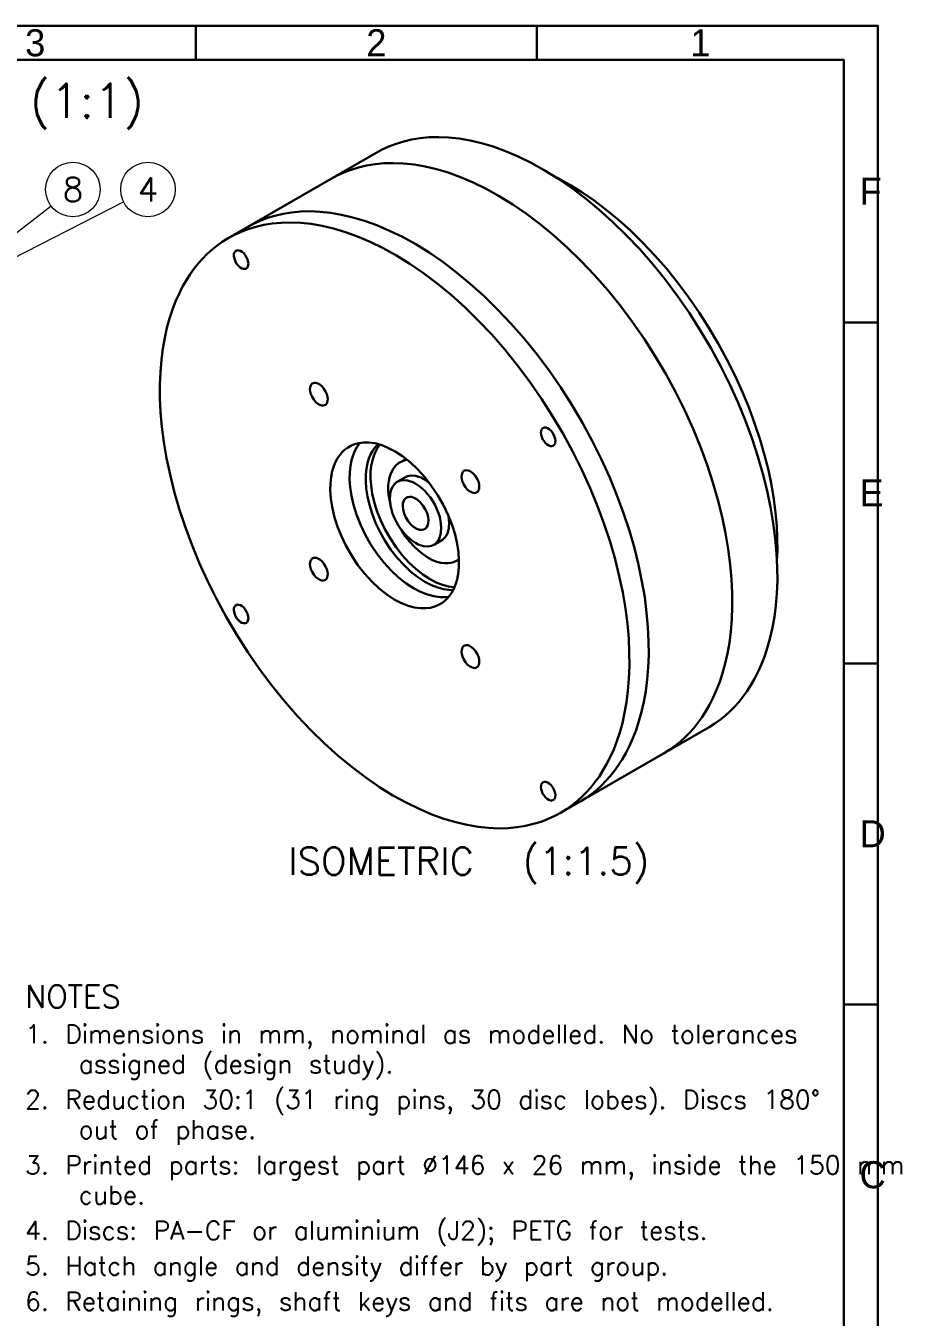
# Model space of a CAD drawing. Header units: millimetres. Extents: x 15 to 418, y 5 to 292.
# Drawn here: x 290.1 to 418.4, y 102.6 to 292 of the extents above; entities that cross this region are included whole.
import ezdxf
from ezdxf.enums import TextEntityAlignment as Align

# ---------------------------------------------------------------- set-up
doc = ezdxf.new("R2010")
doc.units = ezdxf.units.MM
for name, color, linetype, lineweight in [('DIM', 7, 'Continuous', 18), ('FORMAT', 7, 'Continuous', 30), ('NOTES', 7, 'Continuous', 18), ('VISIBLE', 7, 'Continuous', 30)]:
    doc.layers.add(name, color=color, linetype=linetype, lineweight=lineweight)
doc.styles.add('SLDTEXTSTYLE0', font='txt.shx')

msp = doc.modelspace()

# ---------------------------------------------------------------- linework, layer by layer
at = {"layer": 'DIM'}
for p, q in [((293.83, 265.56), (254.5, 235.25)), ((304.44, 266.18), (267, 247))]:
    msp.add_line(p, q, dxfattribs=at)
for centre in [(297, 268), (308, 268)]:
    msp.add_circle(centre, 4, dxfattribs=at)
at = {"layer": 'FORMAT'}
for p, q in [((315, 287), (315, 292)), ((365, 287), (365, 292)), ((410, 248.5), (415, 248.5)), ((410, 198.5), (415, 198.5)), ((410, 148.5), (415, 148.5))]:
    msp.add_line(p, q, dxfattribs=at)
for points in [[(15, 5), (415, 5), (415, 292), (15, 292)], [(20, 10), (410, 10), (410, 287), (20, 287)]]:
    msp.add_lwpolyline(points, close=True, dxfattribs=at)
at = {"layer": 'VISIBLE'}
for p, q in [((343.32, 274.31), (344.37, 274.71)), ((344.37, 274.71), (345.48, 275.05)), ((345.48, 275.05), (346.65, 275.32)), ((346.65, 275.32), (347.9, 275.53)), ((347.9, 275.53), (349.22, 275.65)), ((349.22, 275.65), (350.61, 275.69)), ((350.61, 275.69), (352.07, 275.63)), ((352.07, 275.63), (353.6, 275.46)), ((353.6, 275.46), (355.21, 275.19)), ((355.21, 275.19), (356.88, 274.8)), ((356.88, 274.8), (358.61, 274.28)), ((319.75, 260.84), (341.43, 273.36)), ((341.43, 273.36), (342.35, 273.86)), ((342.35, 273.86), (343.32, 274.31)), ((358.61, 274.28), (360.4, 273.64)), ((360.4, 273.64), (362.25, 272.85)), ((362.25, 272.85), (364.15, 271.92)), ((336.72, 270.5), (337.77, 270.9)), ((337.77, 270.9), (338.88, 271.24)), ((338.88, 271.24), (340.05, 271.51)), ((340.05, 271.51), (341.3, 271.72)), ((341.3, 271.72), (342.62, 271.84)), ((342.62, 271.84), (344.01, 271.88)), ((344.01, 271.88), (345.47, 271.82)), ((345.47, 271.82), (347, 271.65)), ((347, 271.65), (348.61, 271.38)), ((348.61, 271.38), (350.28, 270.99)), ((350.28, 270.99), (352.01, 270.47)), ((364.15, 271.92), (366.09, 270.85)), ((366.09, 270.85), (368.07, 269.63)), ((334.83, 269.55), (335.75, 270.05)), ((335.75, 270.05), (336.72, 270.5)), ((352.01, 270.47), (353.81, 269.83)), ((353.81, 269.83), (355.65, 269.04)), ((355.65, 269.04), (357.55, 268.11)), ((367.78, 269.8), (368.11, 269.64)), ((368.07, 269.63), (370.07, 268.25)), ((368.11, 269.64), (369.84, 268.69)), ((357.55, 268.11), (359.49, 267.04)), ((359.49, 267.04), (361.47, 265.82)), ((369.84, 268.69), (371.6, 267.6)), ((370.07, 268.25), (372.08, 266.73)), ((371.6, 267.6), (373.38, 266.38)), ((361.47, 265.82), (363.47, 264.44)), ((372.08, 266.73), (374.1, 265.07)), ((373.38, 266.38), (375.17, 265.02)), ((323.49, 262.97), (324.47, 263.42)), ((324.47, 263.42), (325.51, 263.82)), ((325.51, 263.82), (326.62, 264.16)), ((326.62, 264.16), (327.8, 264.44)), ((327.8, 264.44), (329.05, 264.64)), ((329.05, 264.64), (330.36, 264.76)), ((330.36, 264.76), (331.75, 264.8)), ((331.75, 264.8), (333.22, 264.74)), ((333.22, 264.74), (334.75, 264.58)), ((334.75, 264.58), (336.35, 264.3)), ((336.35, 264.3), (338.02, 263.91)), ((338.02, 263.91), (339.75, 263.4)), ((339.75, 263.4), (341.55, 262.75)), ((363.47, 264.44), (365.48, 262.92)), ((374.1, 265.07), (376.11, 263.25)), ((375.17, 265.02), (376.97, 263.54)), ((376.11, 263.25), (378.11, 261.31)), ((376.97, 263.54), (378.76, 261.93)), ((319.75, 260.84), (320.66, 261.34)), ((320.66, 261.34), (321.64, 261.79)), ((321.64, 261.79), (322.68, 262.19)), ((322.57, 262.47), (323.49, 262.97)), ((322.68, 262.19), (323.79, 262.53)), ((323.79, 262.53), (324.97, 262.8)), ((324.97, 262.8), (326.22, 263.01)), ((326.22, 263.01), (327.53, 263.13)), ((327.53, 263.13), (328.93, 263.17)), ((328.93, 263.17), (330.39, 263.11)), ((330.39, 263.11), (331.92, 262.94)), ((331.92, 262.94), (333.52, 262.67)), ((333.52, 262.67), (335.19, 262.28)), ((335.19, 262.28), (336.93, 261.76)), ((336.93, 261.76), (338.72, 261.12)), ((341.55, 262.75), (343.4, 261.96)), ((343.4, 261.96), (345.3, 261.04)), ((365.48, 262.92), (367.5, 261.25)), ((378.76, 261.93), (380.53, 260.19)), ((317.35, 259.13), (318.09, 259.73)), ((318.09, 259.73), (318.89, 260.3)), ((318.89, 260.3), (319.75, 260.84)), ((338.72, 261.12), (340.57, 260.33)), ((340.57, 260.33), (342.47, 259.4)), ((345.3, 261.04), (347.24, 259.96)), ((347.24, 259.96), (349.21, 258.74)), ((367.5, 261.25), (369.51, 259.44)), ((369.51, 259.44), (371.51, 257.5)), ((378.11, 261.31), (380.07, 259.23)), ((380.53, 260.19), (382.28, 258.34)), ((315.4, 257.17), (316.01, 257.85)), ((316.01, 257.85), (316.65, 258.5)), ((316.65, 258.5), (317.35, 259.13)), ((320.6, 258.29), (320.61, 258.51)), ((320.6, 258.29), (320.63, 258.02)), ((320.61, 258.51), (320.65, 258.69)), ((320.63, 258.02), (320.71, 257.71)), ((320.65, 258.69), (320.72, 258.82)), ((320.71, 257.71), (320.85, 257.38)), ((320.72, 258.82), (320.79, 258.92)), ((320.79, 258.92), (321.03, 259.06)), ((320.79, 258.92), (320.88, 258.99)), ((320.88, 258.99), (321, 259.05)), ((321, 259.05), (321.14, 259.08)), ((321.14, 259.08), (321.33, 259.07)), ((321.33, 259.07), (321.55, 258.99)), ((321.55, 258.99), (321.79, 258.85)), ((321.79, 258.85), (322.03, 258.64)), ((322.03, 258.64), (322.27, 258.36)), ((322.27, 258.36), (322.46, 258.04)), ((322.46, 258.04), (322.6, 257.72)), ((322.6, 257.72), (322.69, 257.41)), ((342.47, 259.4), (344.41, 258.33)), ((344.41, 258.33), (346.38, 257.11)), ((349.21, 258.74), (351.21, 257.37)), ((380.07, 259.23), (381.98, 257.03)), ((382.28, 258.34), (383.99, 256.39)), ((314.2, 255.6), (314.79, 256.42)), ((314.79, 256.42), (315.4, 257.17)), ((320.85, 257.38), (321.05, 257.06)), ((321.05, 257.06), (321.28, 256.79)), ((321.28, 256.79), (321.53, 256.57)), ((321.53, 256.57), (321.77, 256.43)), ((321.77, 256.43), (321.99, 256.36)), ((321.99, 256.36), (322.17, 256.34)), ((322.17, 256.34), (322.32, 256.37)), ((322.32, 256.37), (322.44, 256.43)), ((322.44, 256.43), (322.52, 256.51)), ((322.52, 256.51), (322.6, 256.6)), ((322.6, 256.6), (322.66, 256.74)), ((322.66, 256.74), (322.7, 256.91)), ((322.69, 257.41), (322.72, 257.14)), ((322.7, 256.91), (322.72, 257.14)), ((346.38, 257.11), (348.38, 255.74)), ((348.38, 255.74), (350.4, 254.21)), ((351.21, 257.37), (353.23, 255.85)), ((353.23, 255.85), (355.25, 254.18)), ((371.51, 257.5), (373.47, 255.42)), ((381.98, 257.03), (383.85, 254.73)), ((383.99, 256.39), (385.64, 254.33)), ((313.08, 253.75), (313.63, 254.71)), ((313.63, 254.71), (314.2, 255.6)), ((350.4, 254.21), (352.42, 252.55)), ((355.25, 254.18), (357.26, 252.37)), ((373.47, 255.42), (375.38, 253.22)), ((383.85, 254.73), (385.64, 252.33)), ((385.64, 254.33), (387.24, 252.2)), ((312.06, 251.59), (312.56, 252.71)), ((312.56, 252.71), (313.08, 253.75)), ((352.42, 252.55), (354.43, 250.73)), ((357.26, 252.37), (359.25, 250.42)), ((375.38, 253.22), (377.25, 250.92)), ((385.64, 252.33), (387.36, 249.84)), ((387.24, 252.2), (388.77, 249.98)), ((311.17, 249.1), (311.59, 250.39)), ((311.59, 250.39), (312.06, 251.59)), ((354.43, 250.73), (356.42, 248.79)), ((359.25, 250.42), (361.21, 248.34)), ((377.25, 250.92), (379.04, 248.52)), ((388.77, 249.98), (390.23, 247.71)), ((310.79, 247.72), (311.17, 249.1)), ((356.42, 248.79), (358.38, 246.71)), ((361.21, 248.34), (363.13, 246.15)), ((379.04, 248.52), (380.76, 246.03)), ((387.36, 249.84), (388.99, 247.29)), ((310.18, 244.67), (310.46, 246.24)), ((310.46, 246.24), (310.79, 247.72)), ((358.38, 246.71), (360.3, 244.51)), ((388.99, 247.29), (390.53, 244.69)), ((390.23, 247.71), (391.59, 245.4)), ((309.97, 243), (310.18, 244.67)), ((360.3, 244.51), (362.16, 242.21)), ((363.13, 246.15), (364.99, 243.84)), ((380.76, 246.03), (382.39, 243.48)), ((390.53, 244.69), (391.96, 242.05)), ((391.59, 245.4), (392.87, 243.05)), ((309.82, 241.23), (309.97, 243)), ((364.99, 243.84), (366.79, 241.44)), ((382.39, 243.48), (383.93, 240.88)), ((392.87, 243.05), (394.05, 240.68)), ((309.75, 239.36), (309.82, 241.23)), ((362.16, 242.21), (363.96, 239.81)), ((366.79, 241.44), (368.51, 238.96)), ((383.93, 240.88), (385.36, 238.24)), ((391.96, 242.05), (393.28, 239.39)), ((394.05, 240.68), (395.12, 238.3)), ((309.75, 239.36), (309.76, 237.39)), ((331.75, 238.69), (331.77, 238.96)), ((331.75, 238.69), (331.79, 238.36)), ((331.77, 238.96), (331.82, 239.18)), ((331.82, 239.18), (331.9, 239.34)), ((331.9, 239.34), (331.99, 239.46)), ((331.99, 239.46), (332.09, 239.55)), ((332.09, 239.55), (332.24, 239.62)), ((332.24, 239.62), (332.42, 239.66)), ((332.42, 239.66), (332.65, 239.64)), ((332.65, 239.64), (332.91, 239.55)), ((332.91, 239.55), (333.2, 239.38)), ((333.2, 239.38), (333.51, 239.12)), ((333.51, 239.12), (333.79, 238.78)), ((333.79, 238.78), (334.03, 238.39)), ((363.96, 239.81), (365.68, 237.32)), ((368.51, 238.96), (370.14, 236.41)), ((393.28, 239.39), (394.49, 236.73)), ((309.76, 237.39), (309.86, 235.33)), ((331.79, 238.36), (331.89, 237.98)), ((331.89, 237.98), (332.06, 237.58)), ((332.06, 237.58), (332.3, 237.19)), ((332.3, 237.19), (332.58, 236.85)), ((332.58, 236.85), (332.89, 236.59)), ((334.03, 238.39), (334.2, 237.99)), ((334.2, 237.99), (334.31, 237.61)), ((334.2, 236.63), (334.27, 236.79)), ((334.27, 236.79), (334.33, 237.01)), ((334.31, 237.61), (334.34, 237.28)), ((334.33, 237.01), (334.34, 237.28)), ((365.68, 237.32), (367.31, 234.77)), ((385.36, 238.24), (386.69, 235.58)), ((394.49, 236.73), (395.59, 234.07)), ((395.12, 238.3), (396.1, 235.94)), ((309.86, 235.33), (310.05, 233.17)), ((332.89, 236.59), (333.18, 236.42)), ((333.18, 236.42), (333.45, 236.33)), ((333.45, 236.33), (333.67, 236.31)), ((333.67, 236.31), (333.86, 236.35)), ((333.86, 236.35), (334, 236.42)), ((334, 236.42), (334.11, 236.51)), ((334.11, 236.51), (334.2, 236.63)), ((370.14, 236.41), (371.67, 233.8)), ((386.69, 235.58), (387.89, 232.92)), ((396.1, 235.94), (396.96, 233.6)), ((310.05, 233.17), (310.34, 230.92)), ((365.72, 232.84), (365.79, 232.94)), ((365.79, 232.94), (365.88, 233.01)), ((365.88, 233.01), (366, 233.07)), ((366, 233.07), (366.14, 233.1)), ((366.14, 233.1), (366.33, 233.08)), ((366.33, 233.08), (366.55, 233.01)), ((366.55, 233.01), (366.79, 232.87)), ((367.31, 234.77), (368.84, 232.17)), ((371.67, 233.8), (373.11, 231.16)), ((395.59, 234.07), (396.56, 231.44)), ((396.96, 233.6), (397.72, 231.29)), ((365.6, 232.31), (365.61, 232.53)), ((365.6, 232.31), (365.63, 232.03)), ((365.61, 232.53), (365.65, 232.71)), ((365.63, 232.03), (365.71, 231.73)), ((365.65, 232.71), (365.72, 232.84)), ((365.71, 231.73), (365.85, 231.4)), ((365.85, 231.4), (366.05, 231.08)), ((366.05, 231.08), (366.28, 230.8)), ((366.79, 232.87), (367.03, 232.66)), ((367.03, 232.66), (367.27, 232.38)), ((367.27, 232.38), (367.46, 232.06)), ((367.46, 232.06), (367.6, 231.74)), ((367.6, 231.74), (367.69, 231.43)), ((367.69, 231.43), (367.72, 231.16)), ((367.7, 230.93), (367.72, 231.16)), ((368.84, 232.17), (370.28, 229.53)), ((373.11, 231.16), (374.43, 228.5)), ((387.89, 232.92), (388.99, 230.26)), ((396.56, 231.44), (397.41, 228.85)), ((397.72, 231.29), (398.38, 229.03)), ((310.34, 230.92), (310.73, 228.59)), ((336.11, 229.06), (336.45, 229.46)), ((336.45, 229.46), (336.81, 229.81)), ((336.81, 229.81), (337.23, 230.13)), ((337.23, 230.13), (337.72, 230.41)), ((337.72, 230.41), (338.27, 230.64)), ((338.06, 229.04), (338.33, 229.68)), ((338.27, 230.64), (338.9, 230.81)), ((338.33, 229.68), (338.62, 230.23)), ((338.62, 230.23), (338.94, 230.7)), ((338.9, 230.81), (339.6, 230.9)), ((338.94, 230.7), (339.06, 230.83)), ((339.6, 230.9), (340.38, 230.9)), ((340.38, 230.9), (341.24, 230.78)), ((340.63, 229.12), (340.9, 229.63)), ((340.9, 229.63), (341.19, 230.06)), ((341.09, 228.94), (341.33, 229.53)), ((341.19, 230.06), (341.5, 230.42)), ((341.24, 230.78), (342.18, 230.53)), ((341.33, 229.53), (341.61, 230.03)), ((341.5, 230.42), (341.74, 230.64)), ((341.61, 230.03), (341.9, 230.47)), ((341.9, 230.47), (342, 230.58)), ((342.18, 230.53), (343.17, 230.13)), ((343.17, 230.13), (344.23, 229.59)), ((344.23, 229.59), (345.31, 228.88)), ((366.28, 230.8), (366.53, 230.59)), ((366.53, 230.59), (366.77, 230.45)), ((366.77, 230.45), (366.99, 230.38)), ((366.99, 230.38), (367.17, 230.36)), ((367.17, 230.36), (367.32, 230.39)), ((367.32, 230.39), (367.44, 230.45)), ((367.44, 230.45), (367.52, 230.53)), ((367.52, 230.53), (367.6, 230.62)), ((367.6, 230.62), (367.66, 230.76)), ((367.66, 230.76), (367.7, 230.93)), ((370.28, 229.53), (371.6, 226.87)), ((388.99, 230.26), (389.96, 227.63)), ((310.73, 228.59), (311.24, 226.18)), ((335.01, 226.68), (335.24, 227.41)), ((335.24, 227.41), (335.5, 228.05)), ((335.5, 228.05), (335.79, 228.6)), ((335.79, 228.6), (336.11, 229.06)), ((337.58, 226.53), (337.68, 227.48)), ((337.68, 227.48), (337.84, 228.31)), ((337.84, 228.31), (338.06, 229.04)), ((340.02, 227.08), (340.18, 227.85)), ((340.18, 227.85), (340.38, 228.53)), ((340.38, 228.53), (340.63, 229.12)), ((340.64, 226.62), (340.73, 227.49)), ((340.73, 227.49), (340.89, 228.26)), ((340.89, 228.26), (341.09, 228.94)), ((343.88, 226.94), (344.29, 227.48)), ((344.29, 227.48), (344.78, 227.9)), ((344.78, 227.9), (345.43, 228.22)), ((344.78, 227.9), (345.02, 228.03)), ((345.02, 228.03), (345.67, 228.36)), ((345.31, 228.88), (346.42, 228)), ((345.43, 228.22), (345.82, 228.33)), ((345.67, 228.36), (345.89, 228.42)), ((345.82, 228.33), (345.98, 228.35)), ((346.42, 228), (347.52, 226.97)), ((374.43, 228.5), (375.64, 225.84)), ((389.96, 227.63), (390.81, 225.04)), ((397.41, 228.85), (398.14, 226.31)), ((398.38, 229.03), (398.93, 226.82)), ((311.24, 226.18), (311.85, 223.69)), ((334.75, 224.9), (334.85, 225.84)), ((334.85, 225.84), (335.01, 226.68)), ((337.56, 225.48), (337.58, 226.53)), ((337.56, 225.48), (337.64, 224.33)), ((339.92, 225.24), (339.93, 226.21)), ((339.93, 226.21), (340.02, 227.08)), ((340.63, 225.64), (340.64, 226.62)), ((340.63, 225.64), (340.7, 224.57)), ((343.29, 225.22), (343.39, 225.74)), ((343.39, 225.74), (343.53, 226.2)), ((343.53, 226.2), (343.88, 226.94)), ((344.45, 225.06), (345.63, 225.74)), ((344.87, 225.27), (345.4, 225.37)), ((345.4, 225.37), (346.06, 225.32)), ((345.63, 225.74), (346.05, 225.95)), ((346.05, 225.95), (346.58, 226.05)), ((346.58, 226.05), (347.23, 226)), ((347.23, 226), (348.01, 225.75)), ((347.52, 226.97), (348.58, 225.8)), ((348.01, 225.75), (348.43, 225.53)), ((348.43, 225.53), (348.86, 225.24)), ((348.58, 225.8), (349.58, 224.51)), ((353.97, 225.86), (353.99, 226.13)), ((353.97, 225.86), (354.01, 225.53)), ((353.99, 226.13), (354.04, 226.35)), ((354.01, 225.53), (354.11, 225.15)), ((354.04, 226.35), (354.12, 226.51)), ((354.12, 226.51), (354.21, 226.63)), ((354.21, 226.63), (354.32, 226.72)), ((354.32, 226.72), (354.46, 226.79)), ((354.46, 226.79), (354.64, 226.83)), ((354.64, 226.83), (354.87, 226.81)), ((354.87, 226.81), (355.13, 226.72)), ((355.13, 226.72), (355.43, 226.55)), ((355.43, 226.55), (355.73, 226.29)), ((355.73, 226.29), (356.01, 225.95)), ((356.01, 225.95), (356.25, 225.56)), ((356.25, 225.56), (356.43, 225.16)), ((371.6, 226.87), (372.81, 224.21)), ((375.64, 225.84), (376.73, 223.18)), ((398.14, 226.31), (398.76, 223.82)), ((398.93, 226.82), (399.38, 224.67)), ((311.85, 223.69), (312.59, 221.15)), ((334.73, 223.85), (334.75, 224.9)), ((334.73, 223.85), (334.81, 222.69)), ((337.64, 224.33), (337.83, 223.07)), ((339.92, 225.24), (339.99, 224.17)), ((339.99, 224.17), (340.17, 223)), ((340.7, 224.57), (340.87, 223.41)), ((343.22, 223.98), (343.23, 224.63)), ((343.22, 223.98), (343.27, 223.25)), ((343.23, 224.63), (343.29, 225.22)), ((343.5, 223.35), (343.65, 223.98)), ((343.5, 223.35), (343.65, 223.98)), ((343.65, 223.98), (343.88, 224.45)), ((343.88, 224.45), (344.14, 224.8)), ((344.14, 224.8), (344.45, 225.06)), ((344.45, 225.06), (344.87, 225.27)), ((346.06, 225.32), (346.83, 225.07)), ((346.83, 225.07), (347.25, 224.85)), ((347.25, 224.85), (347.68, 224.56)), ((347.68, 224.56), (348.13, 224.21)), ((348.13, 224.21), (348.56, 223.8)), ((348.56, 223.8), (348.99, 223.33)), ((348.86, 225.24), (349.25, 224.94)), ((349.58, 224.51), (350.5, 223.13)), ((354.11, 225.15), (354.28, 224.75)), ((354.28, 224.75), (354.52, 224.36)), ((354.52, 224.36), (354.81, 224.02)), ((354.81, 224.02), (355.11, 223.76)), ((355.11, 223.76), (355.4, 223.59)), ((355.4, 223.59), (355.67, 223.5)), ((355.67, 223.5), (355.89, 223.48)), ((355.89, 223.48), (356.08, 223.52)), ((356.08, 223.52), (356.22, 223.59)), ((356.22, 223.59), (356.33, 223.68)), ((356.33, 223.68), (356.42, 223.8)), ((356.42, 223.8), (356.5, 223.96)), ((356.43, 225.16), (356.53, 224.78)), ((356.5, 223.96), (356.55, 224.18)), ((356.53, 224.78), (356.56, 224.45)), ((356.55, 224.18), (356.56, 224.45)), ((372.81, 224.21), (373.9, 221.55)), ((390.81, 225.04), (391.55, 222.5)), ((398.76, 223.82), (399.27, 221.41)), ((399.38, 224.67), (399.73, 222.59)), ((334.81, 222.69), (335, 221.44)), ((337.83, 223.07), (338.13, 221.73)), ((338.13, 221.73), (338.57, 220.32)), ((340.17, 223), (340.45, 221.76)), ((340.45, 221.76), (340.85, 220.46)), ((340.87, 223.41), (341.16, 222.17)), ((341.16, 222.17), (341.56, 220.87)), ((343.27, 223.25), (343.38, 222.47)), ((343.38, 222.47), (343.53, 221.81)), ((343.45, 222.55), (343.5, 223.35)), ((343.45, 222.55), (343.56, 221.59)), ((343.56, 221.59), (343.68, 221.05)), ((345.34, 221.53), (345.36, 221.93)), ((345.36, 221.93), (345.44, 222.24)), ((345.44, 222.24), (345.55, 222.48)), ((345.55, 222.48), (345.68, 222.65)), ((345.68, 222.65), (345.84, 222.79)), ((345.84, 222.79), (346.04, 222.89)), ((346.04, 222.89), (346.31, 222.94)), ((346.31, 222.94), (346.64, 222.92)), ((346.64, 222.92), (347.02, 222.79)), ((347.02, 222.79), (347.45, 222.54)), ((347.45, 222.54), (347.89, 222.16)), ((347.89, 222.16), (348.31, 221.66)), ((348.31, 221.66), (348.65, 221.1)), ((348.99, 223.33), (349.39, 222.82)), ((349.39, 222.82), (349.76, 222.27)), ((349.76, 222.27), (350.08, 221.69)), ((350.08, 221.69), (350.36, 221.11)), ((350.5, 223.13), (351.31, 221.7)), ((351.31, 221.7), (352.01, 220.24)), ((376.73, 223.18), (377.7, 220.55)), ((391.55, 222.5), (392.16, 220.01)), ((399.73, 222.59), (399.98, 220.59)), ((312.59, 221.15), (313.44, 218.56)), ((335, 221.44), (335.31, 220.1)), ((335.31, 220.1), (335.74, 218.69)), ((338.57, 220.32), (339.14, 218.88)), ((340.85, 220.46), (341.37, 219.12)), ((341.56, 220.87), (342.08, 219.53)), ((343.68, 221.05), (343.86, 220.49)), ((343.86, 220.49), (344.08, 219.91)), ((344.08, 219.91), (344.36, 219.33)), ((345.34, 221.53), (345.39, 221.05)), ((345.39, 221.05), (345.54, 220.5)), ((345.54, 220.5), (345.79, 219.92)), ((345.79, 219.92), (346.14, 219.35)), ((348.65, 221.1), (348.9, 220.52)), ((348.9, 220.52), (349.05, 219.97)), ((349.05, 219.97), (349.11, 219.49)), ((350.36, 221.11), (350.59, 220.53)), ((350.59, 220.53), (350.76, 219.97)), ((350.76, 219.97), (350.88, 219.43)), ((352.01, 220.24), (352.57, 218.79)), ((352.06, 220.09), (352.17, 219.15)), ((373.9, 221.55), (374.87, 218.92)), ((377.7, 220.55), (378.56, 217.96)), ((392.16, 220.01), (392.67, 217.6)), ((399.27, 221.41), (399.66, 219.08)), ((399.98, 220.59), (400.15, 218.67)), ((313.44, 218.56), (314.41, 215.93)), ((335.74, 218.69), (336.31, 217.24)), ((339.14, 218.88), (339.83, 217.42)), ((341.37, 219.12), (342.02, 217.77)), ((342.08, 219.53), (342.72, 218.18)), ((342.72, 218.18), (343.48, 216.85)), ((344.36, 219.33), (344.68, 218.75)), ((344.36, 219.33), (344.68, 218.75)), ((344.68, 218.75), (345.05, 218.2)), ((344.68, 218.75), (345.05, 218.2)), ((345.04, 218.22), (345.14, 218.04)), ((345.05, 218.2), (345.45, 217.68)), ((345.14, 218.04), (345.72, 217.17)), ((346.14, 219.35), (346.55, 218.86)), ((346.55, 218.86), (346.99, 218.48)), ((346.99, 218.48), (347.42, 218.23)), ((347.42, 218.23), (347.8, 218.1)), ((347.8, 218.1), (348.13, 218.08)), ((348.13, 218.08), (348.4, 218.13)), ((348.4, 218.13), (348.61, 218.23)), ((348.61, 218.23), (348.76, 218.37)), ((348.76, 218.37), (348.89, 218.54)), ((348.89, 218.54), (349.01, 218.77)), ((349.01, 218.77), (349.08, 219.09)), ((349.08, 219.09), (349.11, 219.49)), ((350.88, 219.43), (350.99, 218.47)), ((350.94, 217.67), (350.99, 218.47)), ((351.97, 217.72), (352.12, 218.35)), ((352.12, 218.35), (352.17, 219.15)), ((352.57, 218.79), (353.01, 217.38)), ((374.87, 218.92), (375.73, 216.33)), ((378.56, 217.96), (379.29, 215.42)), ((399.66, 219.08), (399.95, 216.83)), ((400.15, 218.67), (400.24, 216.83)), ((314.41, 215.93), (315.5, 213.27)), ((336.31, 217.24), (337, 215.78)), ((339.83, 217.42), (340.64, 215.98)), ((340.64, 215.98), (341.56, 214.6)), ((342.02, 217.77), (342.77, 216.45)), ((342.77, 216.45), (343.62, 215.17)), ((343.48, 216.85), (344.32, 215.58)), ((345.45, 217.68), (345.88, 217.22)), ((345.72, 217.17), (346.34, 216.37)), ((345.88, 217.22), (346.32, 216.8)), ((346.32, 216.8), (346.76, 216.46)), ((346.34, 216.37), (347.01, 215.64)), ((346.76, 216.46), (347.19, 216.17)), ((347.19, 216.17), (347.61, 215.95)), ((347.61, 215.95), (348.39, 215.69)), ((349.57, 215.75), (349.99, 215.95)), ((349.99, 215.95), (351.17, 216.63)), ((349.99, 215.95), (350.31, 216.22)), ((350.31, 216.22), (350.57, 216.57)), ((350.57, 216.57), (350.79, 217.04)), ((350.79, 217.04), (350.94, 217.67)), ((351.17, 216.63), (351.48, 216.9)), ((351.48, 216.9), (351.75, 217.25)), ((351.75, 217.25), (351.97, 217.72)), ((353.01, 217.38), (353.31, 216.04)), ((353.31, 216.04), (353.5, 214.79)), ((375.73, 216.33), (376.46, 213.79)), ((392.67, 217.6), (393.06, 215.27)), ((399.95, 216.83), (400.14, 214.67)), ((400.24, 216.83), (400.25, 215.08)), ((332.24, 213.96), (332.42, 214)), ((332.42, 214), (332.65, 213.98)), ((337, 215.78), (337.81, 214.35)), ((337.81, 214.35), (338.73, 212.97)), ((341.56, 214.6), (342.56, 213.31)), ((343.62, 215.17), (344.54, 213.98)), ((344.32, 215.58), (345.25, 214.39)), ((345.25, 214.39), (346.23, 213.3)), ((347.01, 215.64), (347.69, 214.99)), ((347.69, 214.99), (348.38, 214.45)), ((348.38, 214.45), (349.06, 214)), ((348.39, 215.69), (349.04, 215.64)), ((349.04, 215.64), (349.57, 215.75)), ((349.06, 214), (349.72, 213.66)), ((353.5, 214.79), (353.58, 213.63)), ((379.29, 215.42), (379.91, 212.94)), ((393.06, 215.27), (393.35, 213.02)), ((400.14, 214.67), (400.24, 212.61)), ((400.19, 213.59), (400.25, 215.08)), ((315.5, 213.27), (316.71, 210.61)), ((331.75, 213.03), (331.77, 213.3)), ((331.75, 213.03), (331.79, 212.7)), ((331.77, 213.3), (331.82, 213.52)), ((331.79, 212.7), (331.89, 212.32)), ((331.82, 213.52), (331.9, 213.68)), ((331.89, 212.32), (332.06, 211.92)), ((331.9, 213.68), (331.99, 213.8)), ((331.99, 213.8), (332.09, 213.89)), ((332.09, 213.89), (332.24, 213.96)), ((332.65, 213.98), (332.91, 213.89)), ((332.91, 213.89), (333.2, 213.72)), ((333.2, 213.72), (333.51, 213.46)), ((333.51, 213.46), (333.79, 213.12)), ((333.79, 213.12), (334.03, 212.73)), ((334.03, 212.73), (334.2, 212.33)), ((334.2, 212.33), (334.31, 211.95)), ((338.73, 212.97), (339.73, 211.68)), ((342.56, 213.31), (343.63, 212.14)), ((343.63, 212.14), (344.72, 211.11)), ((344.54, 213.98), (345.53, 212.89)), ((345.53, 212.89), (346.54, 211.94)), ((346.23, 213.3), (347.25, 212.35)), ((347.25, 212.35), (348.27, 211.54)), ((349.72, 213.66), (350.34, 213.41)), ((350.34, 213.41), (350.93, 213.26)), ((350.93, 213.26), (351.46, 213.18)), ((351.46, 213.18), (351.95, 213.18)), ((351.95, 213.18), (352.39, 213.24)), ((352.39, 213.24), (352.78, 213.34)), ((352.78, 213.34), (353.43, 213.66)), ((353.43, 213.66), (353.57, 213.78)), ((353.43, 213.66), (353.57, 213.74)), ((353.47, 211.64), (353.56, 212.58)), ((353.56, 212.58), (353.58, 213.63)), ((376.46, 213.79), (377.08, 211.31)), ((379.91, 212.94), (380.41, 210.53)), ((393.35, 213.02), (393.54, 210.86)), ((400.24, 212.61), (400.25, 210.64)), ((316.71, 210.61), (318.04, 207.95)), ((332.06, 211.92), (332.3, 211.53)), ((332.3, 211.53), (332.58, 211.19)), ((332.58, 211.19), (332.89, 210.93)), ((332.89, 210.93), (333.18, 210.76)), ((333.18, 210.76), (333.45, 210.67)), ((333.45, 210.67), (333.67, 210.65)), ((333.67, 210.65), (333.86, 210.69)), ((333.86, 210.69), (334, 210.76)), ((334, 210.76), (334.11, 210.85)), ((334.11, 210.85), (334.2, 210.97)), ((334.2, 210.97), (334.27, 211.13)), ((334.27, 211.13), (334.33, 211.35)), ((334.31, 211.95), (334.34, 211.62)), ((334.33, 211.35), (334.34, 211.62)), ((339.73, 211.68), (340.8, 210.51)), ((340.8, 210.51), (341.89, 209.48)), ((344.72, 211.11), (345.83, 210.24)), ((345.83, 210.24), (346.92, 209.53)), ((346.54, 211.94), (347.56, 211.13)), ((347.56, 211.13), (348.57, 210.48)), ((348.27, 211.54), (349.28, 210.88)), ((348.57, 210.48), (349.54, 209.97)), ((349.28, 210.88), (350.25, 210.38)), ((350.25, 210.38), (351.18, 210.01)), ((353.08, 210.07), (353.3, 210.8)), ((353.3, 210.8), (353.47, 211.64)), ((377.08, 211.31), (377.58, 208.89)), ((380.41, 210.53), (380.81, 208.19)), ((393.54, 210.86), (393.64, 208.8)), ((400.18, 208.77), (400.25, 210.64)), ((341.89, 209.48), (343, 208.6)), ((343, 208.6), (344.09, 207.89)), ((346.92, 209.53), (347.97, 208.98)), ((347.97, 208.98), (348.97, 208.59)), ((348.97, 208.59), (349.9, 208.34)), ((349.54, 209.97), (350.47, 209.61)), ((349.9, 208.34), (350.76, 208.22)), ((350.47, 209.61), (351.33, 209.38)), ((351.18, 210.01), (352.04, 209.78)), ((351.33, 209.38), (352.12, 209.27)), ((351.87, 208.02), (352.2, 208.42)), ((352.04, 209.78), (352.83, 209.67)), ((352.12, 209.27), (352.72, 209.26)), ((352.2, 208.42), (352.52, 208.89)), ((352.52, 208.89), (352.81, 209.43)), ((352.81, 209.43), (353.08, 210.07)), ((352.83, 209.67), (352.92, 209.67)), ((377.58, 208.89), (377.98, 206.56)), ((393.64, 208.8), (393.65, 206.83)), ((400.03, 207), (400.18, 208.77)), ((318.04, 207.95), (319.47, 205.31)), ((320.6, 206.32), (320.61, 206.55)), ((320.61, 206.55), (320.65, 206.73)), ((320.65, 206.73), (320.72, 206.86)), ((320.72, 206.86), (320.79, 206.96)), ((320.79, 206.96), (321.03, 207.1)), ((320.79, 206.96), (320.88, 207.03)), ((320.88, 207.03), (321, 207.09)), ((321, 207.09), (321.14, 207.12)), ((321.14, 207.12), (321.33, 207.1)), ((321.33, 207.1), (321.55, 207.03)), ((321.55, 207.03), (321.79, 206.89)), ((321.79, 206.89), (322.03, 206.68)), ((322.03, 206.68), (322.27, 206.4)), ((344.09, 207.89), (345.14, 207.35)), ((345.14, 207.35), (346.14, 206.95)), ((346.14, 206.95), (347.07, 206.7)), ((347.07, 206.7), (347.93, 206.59)), ((347.93, 206.59), (348.71, 206.58)), ((348.71, 206.58), (349.41, 206.67)), ((349.41, 206.67), (350.04, 206.84)), ((350.04, 206.84), (350.59, 207.07)), ((350.59, 207.07), (351.08, 207.35)), ((350.76, 208.22), (351.54, 208.21)), ((351.08, 207.35), (351.5, 207.67)), ((351.5, 207.67), (351.87, 208.02)), ((351.54, 208.21), (352.09, 208.28)), ((377.98, 206.56), (378.27, 204.31)), ((380.81, 208.19), (381.09, 205.94)), ((393.58, 204.96), (393.65, 206.83)), ((399.82, 205.33), (400.03, 207)), ((319.47, 205.31), (321.01, 202.71)), ((320.6, 206.32), (320.63, 206.05)), ((320.63, 206.05), (320.71, 205.74)), ((320.71, 205.74), (320.85, 205.42)), ((320.85, 205.42), (321.05, 205.1)), ((321.05, 205.1), (321.28, 204.82)), ((321.28, 204.82), (321.53, 204.61)), ((321.53, 204.61), (321.77, 204.47)), ((322.27, 206.4), (322.46, 206.08)), ((322.44, 204.47), (322.52, 204.54)), ((322.46, 206.08), (322.6, 205.76)), ((322.52, 204.54), (322.6, 204.64)), ((322.6, 205.76), (322.69, 205.45)), ((322.6, 204.64), (322.66, 204.77)), ((322.66, 204.77), (322.7, 204.95)), ((322.69, 205.45), (322.72, 205.17)), ((322.7, 204.95), (322.72, 205.17)), ((381.09, 205.94), (381.28, 203.79)), ((393.43, 203.19), (393.58, 204.96)), ((399.54, 203.76), (399.82, 205.33)), ((321.01, 202.71), (322.64, 200.16)), ((321.77, 204.47), (321.99, 204.4)), ((321.99, 204.4), (322.17, 204.38)), ((322.17, 204.38), (322.32, 204.41)), ((322.32, 204.41), (322.44, 204.47)), ((378.27, 204.31), (378.46, 202.15)), ((381.28, 203.79), (381.38, 201.72)), ((393.22, 201.52), (393.43, 203.19)), ((399.21, 202.28), (399.54, 203.76)), ((354.04, 200.69), (354.12, 200.85)), ((354.12, 200.85), (354.21, 200.97)), ((354.21, 200.97), (354.32, 201.06)), ((354.32, 201.06), (354.46, 201.13)), ((354.46, 201.13), (354.64, 201.17)), ((354.64, 201.17), (354.87, 201.15)), ((354.87, 201.15), (355.13, 201.06)), ((355.13, 201.06), (355.43, 200.89)), ((355.43, 200.89), (355.73, 200.63)), ((378.46, 202.15), (378.55, 200.09)), ((381.38, 201.72), (381.39, 199.75)), ((392.94, 199.95), (393.22, 201.52)), ((398.4, 199.61), (398.83, 200.9)), ((398.83, 200.9), (399.21, 202.28)), ((322.64, 200.16), (324.36, 197.67)), ((353.97, 200.2), (353.99, 200.47)), ((353.97, 200.2), (354.01, 199.87)), ((353.99, 200.47), (354.04, 200.69)), ((354.01, 199.87), (354.11, 199.49)), ((354.11, 199.49), (354.28, 199.09)), ((354.28, 199.09), (354.52, 198.7)), ((355.73, 200.63), (356.01, 200.29)), ((356.01, 200.29), (356.25, 199.9)), ((356.25, 199.9), (356.43, 199.5)), ((356.43, 199.5), (356.53, 199.12)), ((356.53, 199.12), (356.56, 198.79)), ((378.55, 200.09), (378.56, 198.12)), ((381.32, 197.89), (381.39, 199.75)), ((392.61, 198.47), (392.94, 199.95)), ((397.94, 198.41), (398.4, 199.61)), ((324.36, 197.67), (326.15, 195.27)), ((354.52, 198.7), (354.81, 198.36)), ((354.81, 198.36), (355.11, 198.1)), ((355.11, 198.1), (355.4, 197.93)), ((355.4, 197.93), (355.67, 197.84)), ((355.67, 197.84), (355.89, 197.82)), ((355.89, 197.82), (356.08, 197.86)), ((356.08, 197.86), (356.22, 197.93)), ((356.22, 197.93), (356.33, 198.02)), ((356.33, 198.02), (356.42, 198.14)), ((356.42, 198.14), (356.5, 198.3)), ((356.5, 198.3), (356.55, 198.52)), ((356.55, 198.52), (356.56, 198.79)), ((378.49, 196.25), (378.56, 198.12)), ((381.18, 196.12), (381.32, 197.89)), ((391.81, 195.8), (392.23, 197.09)), ((392.23, 197.09), (392.61, 198.47)), ((396.92, 196.25), (397.44, 197.29)), ((397.44, 197.29), (397.94, 198.41)), ((326.15, 195.27), (328.01, 192.97)), ((378.35, 194.48), (378.49, 196.25)), ((380.96, 194.45), (381.18, 196.12)), ((391.34, 194.6), (391.81, 195.8)), ((395.79, 194.4), (396.37, 195.29)), ((396.37, 195.29), (396.92, 196.25)), ((378.13, 192.81), (378.35, 194.48)), ((380.69, 192.87), (380.96, 194.45)), ((390.32, 192.44), (390.84, 193.48)), ((390.84, 193.48), (391.34, 194.6)), ((394.6, 192.83), (395.2, 193.58)), ((395.2, 193.58), (395.79, 194.4)), ((328.01, 192.97), (329.93, 190.77)), ((377.86, 191.24), (378.13, 192.81)), ((379.97, 190.01), (380.35, 191.4)), ((380.35, 191.4), (380.69, 192.87)), ((389.19, 190.59), (389.77, 191.48)), ((389.77, 191.48), (390.32, 192.44)), ((392.65, 190.87), (393.34, 191.5)), ((393.34, 191.5), (393.99, 192.15)), ((393.99, 192.15), (394.6, 192.83)), ((329.93, 190.77), (331.89, 188.69)), ((377.15, 188.38), (377.53, 189.76)), ((377.53, 189.76), (377.86, 191.24)), ((379.55, 188.72), (379.97, 190.01)), ((388, 189.02), (388.6, 189.77)), ((388.6, 189.77), (389.19, 190.59)), ((390.25, 189.16), (391.11, 189.7)), ((391.11, 189.7), (391.91, 190.27)), ((391.91, 190.27), (392.65, 190.87)), ((331.89, 188.69), (333.89, 186.75)), ((368.57, 176.64), (390.25, 189.16)), ((376.72, 187.09), (377.15, 188.38)), ((378.59, 186.4), (379.08, 187.52)), ((379.08, 187.52), (379.55, 188.72)), ((386.05, 187.06), (386.74, 187.69)), ((386.74, 187.69), (387.39, 188.34)), ((387.39, 188.34), (388, 189.02)), ((333.89, 186.75), (335.9, 184.93)), ((375.76, 184.77), (376.26, 185.89)), ((376.26, 185.89), (376.72, 187.09)), ((378.06, 185.36), (378.59, 186.4)), ((383.65, 185.35), (384.51, 185.89)), ((384.51, 185.89), (385.31, 186.46)), ((385.31, 186.46), (386.05, 187.06)), ((335.9, 184.93), (337.92, 183.27)), ((374.68, 182.77), (375.23, 183.73)), ((375.23, 183.73), (375.76, 184.77)), ((376.94, 183.52), (377.51, 184.4)), ((377.51, 184.4), (378.06, 185.36)), ((337.92, 183.27), (339.93, 181.75)), ((373.52, 181.07), (374.11, 181.88)), ((374.11, 181.88), (374.68, 182.77)), ((375.13, 181.26), (375.75, 181.95)), ((375.75, 181.95), (376.35, 182.7)), ((376.35, 182.7), (376.94, 183.52)), ((339.93, 181.75), (341.93, 180.37)), ((341.93, 180.37), (343.9, 179.15)), ((365.6, 180.34), (365.61, 180.57)), ((365.6, 180.34), (365.63, 180.07)), ((365.61, 180.57), (365.65, 180.74)), ((365.63, 180.07), (365.71, 179.76)), ((365.65, 180.74), (365.72, 180.88)), ((365.72, 180.88), (365.79, 180.97)), ((365.79, 180.97), (365.88, 181.05)), ((365.88, 181.05), (366, 181.11)), ((366, 181.11), (366.14, 181.14)), ((366.14, 181.14), (366.33, 181.12)), ((366.33, 181.12), (366.55, 181.05)), ((366.55, 181.05), (366.79, 180.91)), ((366.79, 180.91), (367.03, 180.69)), ((367.03, 180.69), (367.27, 180.42)), ((367.27, 180.42), (367.46, 180.1)), ((367.46, 180.1), (367.6, 179.77)), ((372.3, 179.63), (372.92, 180.31)), ((372.92, 180.31), (373.52, 181.07)), ((373.05, 179.38), (373.8, 179.98)), ((373.8, 179.98), (374.49, 180.61)), ((374.49, 180.61), (375.13, 181.26)), ((343.9, 179.15), (345.85, 178.08)), ((345.85, 178.08), (347.74, 177.15)), ((365.71, 179.76), (365.85, 179.44)), ((365.85, 179.44), (366.05, 179.12)), ((366.05, 179.12), (366.28, 178.84)), ((366.28, 178.84), (366.53, 178.63)), ((366.53, 178.63), (366.77, 178.49)), ((366.77, 178.49), (366.99, 178.41)), ((366.99, 178.41), (367.17, 178.4)), ((367.17, 178.4), (367.32, 178.43)), ((367.32, 178.43), (367.44, 178.49)), ((367.44, 178.49), (367.52, 178.56)), ((367.52, 178.56), (367.6, 178.66)), ((367.6, 179.77), (367.69, 179.47)), ((367.6, 178.66), (367.66, 178.79)), ((367.66, 178.79), (367.7, 178.97)), ((367.69, 179.47), (367.72, 179.19)), ((367.7, 178.97), (367.72, 179.19)), ((370.22, 177.75), (370.97, 178.35)), ((370.97, 178.35), (371.66, 178.98)), ((371.4, 178.27), (372.25, 178.81)), ((371.66, 178.98), (372.3, 179.63)), ((372.25, 178.81), (373.05, 179.38)), ((347.74, 177.15), (349.59, 176.36)), ((349.59, 176.36), (351.39, 175.72)), ((366.67, 175.69), (367.65, 176.14)), ((367.65, 176.14), (368.57, 176.64)), ((368.57, 176.64), (369.42, 177.18)), ((369.42, 177.18), (370.22, 177.75)), ((351.39, 175.72), (353.12, 175.2)), ((353.12, 175.2), (354.79, 174.81)), ((354.79, 174.81), (356.39, 174.54)), ((356.39, 174.54), (357.93, 174.37)), ((357.93, 174.37), (359.39, 174.31)), ((359.39, 174.31), (360.78, 174.35)), ((360.78, 174.35), (362.1, 174.47)), ((362.1, 174.47), (363.34, 174.68)), ((363.34, 174.68), (364.52, 174.95)), ((364.52, 174.95), (365.63, 175.29)), ((365.63, 175.29), (366.67, 175.69))]:
    msp.add_line(p, q, dxfattribs=at)

# ---------------------------------------------------------------- texts
at = {"layer": 'FORMAT', "char_height": 3.97, "attachment_point": 1}
for s, insert in [('3', (290, 291.5)), ('2', (340, 291.5)), ('1', (387.5, 291.5)), ('F', (412.3, 269.75)), ('E', (412.3, 225.5)), ('D', (412.3, 175.5)), ('C', (412.3, 125.5))]:
    msp.add_mtext(s, dxfattribs=dict(at, insert=insert))
at = {"layer": 'NOTES', "style": 'SLDTEXTSTYLE0'}
for s, height, p in [('SECTION A-A  (1:1)', 5, (272, 277)), ('ISOMETRIC  (1:1.5)', 4, (355, 166.31))]:
    msp.add_text(s, height=height, dxfattribs=at).set_placement(p, align=Align.BOTTOM_CENTER)
for s, p in [('8', (297, 268)), ('4', (308, 268))]:
    msp.add_text(s, height=3.5, dxfattribs=at).set_placement(p, align=Align.MIDDLE_CENTER)
for s, height, p in [('NOTES', 3.3, (290, 148)), ('1. Dimensions in mm, nominal as modelled. No tolerances', 2.7, (290, 142.8)), ('   assigned (design study).', 2.7, (290, 138.4)), ('2. Reduction 30:1 (31 ring pins, 30 disc lobes). Discs 180°', 2.7, (290, 133.2)), ('   out of phase.', 2.7, (290, 128.8)), ('3. Printed parts: largest part Ø146 x 26 mm, inside the 150 mm', 2.7, (290, 123.6)), ('   cube.', 2.7, (290, 119.2)), ('4. Discs: PA-CF or aluminium (J2); PETG for tests.', 2.7, (290, 114)), ('5. Hatch angle and density differ by part group.', 2.7, (290, 108.8)), ('6. Retaining rings, shaft keys and fits are not modelled.', 2.7, (290, 103.6))]:
    msp.add_text(s, height=height, dxfattribs=at).set_placement(p)

doc.saveas('drawing.dxf')
